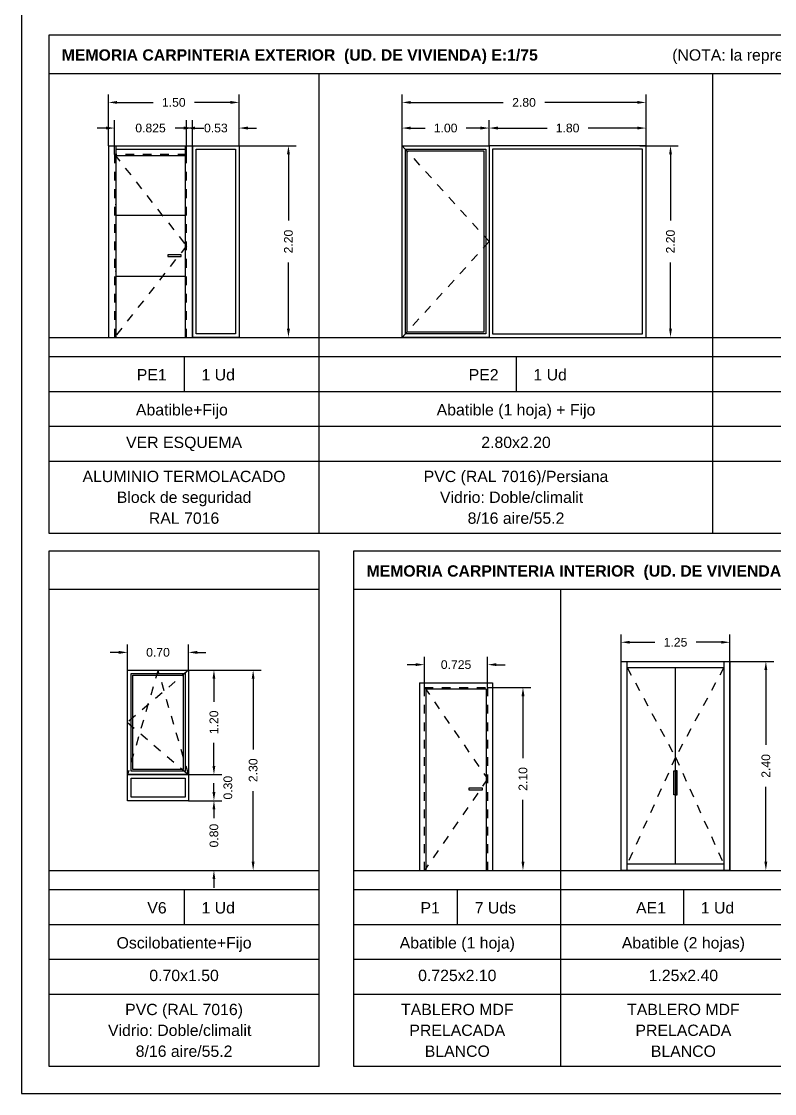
# Model space of a CAD drawing. Header units: millimetres. Extents: x 441156 to 441653, y 4514887 to 4515266.
# Drawn here: x 441605.22 to 441613.87, y 4515196.28 to 4515208.58 of the extents above; entities that cross this region are included whole.
import ezdxf
from ezdxf.enums import TextEntityAlignment as Align

# ---------------------------------------------------------------- set-up
doc = ezdxf.new("R2010")
doc.units = ezdxf.units.MM
doc.linetypes.add('CONTINUA', pattern=[0])
doc.linetypes.add('RAYITAS', pattern=[0.375, 0.25, -0.125])
for name, color, linetype in [('01_alzado', 5, 'CONTINUA'), ('01_cotas', 254, 'Continuous'), ('01_pilares primera', 6, 'Continuous'), ('01_sanitarios', 250, 'Continuous'), ('01_tabiques', 3, 'Continuous'), ('01_texto cartela', 5, 'Continuous'), ('01_ventanas', 2, 'Continuous'), ('CARTELA', 4, 'Continuous'), ('COTAS', 251, 'Continuous'), ('DIVISION', 5, 'Continuous')]:
    doc.layers.add(name, color=color, linetype=linetype)
doc.layers.add('01_cartela', color=6, linetype='Continuous', plot=False)
doc.styles.add('Estilo1', font='swissel.ttf')
doc.styles.add('NIEVES2', font='sanss___.ttf')
doc.styles.add('NIEVES3', font='swisseb.ttf')
doc.styles.add('ROMANS', font='romans')
doc.dimstyles.new('DECIMAL-50', dxfattribs={"dimtxt": 0.08, "dimasz": 0.15, "dimexe": 0.09, "dimexo": 0, "dimgap": 0.09, "dimtad": 0, "dimzin": 0, "dimdsep": 46, "dimtxsty": 'ROMANS', "dimcen": 0.09, "dimclrt": 6, "dimadec": 0, "dimazin": 0, "dimtfac": 1.38, "dimtix": 1, "dimtofl": 0, "dimtmove": 2, "dimatfit": 3, "dimldrblk": 'OBLIQUE', "dimfxl": 1, "dimtolj": 1, "dimtzin": 0, "dimarcsym": 0})

# ---------------------------------------------------------------- blocks, each defined once
blk = doc.blocks.new('*D678')
at = {"layer": '01_cotas', "color": 0, "linetype": 'CONTINUA', "lineweight": -2, "transparency": 16777216}
for p, q in [((441610.575, 4515200.939), (441611.071, 4515200.939)), ((441610.575, 4515198.839), (441611.071, 4515198.839))]:
    blk.add_line(p, q, dxfattribs=at)
at = {"layer": '01_cotas', "color": 0, "lineweight": -2, "transparency": 16777216}
for p, q in [((441610.981, 4515200.839), (441610.981, 4515200.129)), ((441610.981, 4515198.939), (441610.981, 4515199.649))]:
    blk.add_line(p, q, dxfattribs=at)
at = {"layer": '01_cotas', "color": 0, "transparency": 16777216}
for points in [[(441610.964, 4515200.839), (441610.998, 4515200.839), (441610.981, 4515200.939)], [(441610.964, 4515198.939), (441610.998, 4515198.939), (441610.981, 4515198.839)]]:
    blk.add_solid(points, dxfattribs=at)
at = {"layer": '01_cotas', "color": 7, "transparency": 16777216, "insert": (441610.981, 4515199.889), "char_height": 0.1, "attachment_point": 5, "rotation": 90, "style": 'Estilo1'}
blk.add_mtext('\\A1;2.10', dxfattribs=at)
blk = doc.blocks.new('*D691')
at = {"layer": '01_cotas', "color": 0, "linetype": 'CONTINUA', "lineweight": -2, "transparency": 16777216}
for p, q in [((441607.142, 4515201.139), (441607.524, 4515201.139)), ((441607.142, 4515199.939), (441607.524, 4515199.939))]:
    blk.add_line(p, q, dxfattribs=at)
at = {"layer": '01_cotas', "color": 0, "lineweight": -2, "transparency": 16777216}
for p, q in [((441607.434, 4515201.039), (441607.434, 4515200.776)), ((441607.434, 4515200.039), (441607.434, 4515200.303))]:
    blk.add_line(p, q, dxfattribs=at)
at = {"layer": '01_cotas', "color": 0, "transparency": 16777216}
for points in [[(441607.417, 4515201.039), (441607.45, 4515201.039), (441607.434, 4515201.139)], [(441607.417, 4515200.039), (441607.45, 4515200.039), (441607.434, 4515199.939)]]:
    blk.add_solid(points, dxfattribs=at)
at = {"layer": '01_cotas', "color": 7, "transparency": 16777216, "insert": (441607.434, 4515200.539), "char_height": 0.1, "attachment_point": 5, "rotation": 90, "style": 'Estilo1'}
blk.add_mtext('\\A1;1.20', dxfattribs=at)
blk = doc.blocks.new('*D692')
at = {"layer": '01_cotas', "color": 0, "lineweight": -2, "transparency": 16777216}
for p, q in [((441607.434, 4515200.039), (441607.434, 4515200.139)), ((441607.434, 4515199.539), (441607.434, 4515199.439))]:
    blk.add_line(p, q, dxfattribs=at)
at = {"layer": '01_cotas', "color": 0, "linetype": 'CONTINUA', "lineweight": -2, "transparency": 16777216}
for p, q in [((441607.142, 4515199.939), (441607.524, 4515199.939)), ((441607.142, 4515199.639), (441607.524, 4515199.639))]:
    blk.add_line(p, q, dxfattribs=at)
at = {"layer": '01_cotas', "color": 0, "transparency": 16777216}
for points in [[(441607.417, 4515200.039), (441607.45, 4515200.039), (441607.434, 4515199.939)], [(441607.417, 4515199.539), (441607.45, 4515199.539), (441607.434, 4515199.639)]]:
    blk.add_solid(points, dxfattribs=at)
at = {"layer": '01_cotas', "color": 7, "transparency": 16777216, "insert": (441607.594, 4515199.789), "char_height": 0.1, "attachment_point": 5, "rotation": 90, "style": 'Estilo1'}
blk.add_mtext('\\A1;0.30', dxfattribs=at)
blk = doc.blocks.new('*D693')
at = {"layer": '01_cotas', "color": 0, "lineweight": -2, "transparency": 16777216}
for p, q in [((441607.434, 4515199.739), (441607.434, 4515199.839)), ((441607.434, 4515198.739), (441607.434, 4515198.639))]:
    blk.add_line(p, q, dxfattribs=at)
at = {"layer": '01_cotas', "color": 0, "linetype": 'CONTINUA', "lineweight": -2, "transparency": 16777216}
for p, q in [((441607.142, 4515199.639), (441607.524, 4515199.639)), ((441607.142, 4515198.839), (441607.524, 4515198.839))]:
    blk.add_line(p, q, dxfattribs=at)
at = {"layer": '01_cotas', "color": 0, "transparency": 16777216}
for points in [[(441607.417, 4515199.739), (441607.45, 4515199.739), (441607.434, 4515199.639)], [(441607.417, 4515198.739), (441607.45, 4515198.739), (441607.434, 4515198.839)]]:
    blk.add_solid(points, dxfattribs=at)
at = {"layer": '01_cotas', "color": 7, "transparency": 16777216, "insert": (441607.434, 4515199.239), "char_height": 0.1, "attachment_point": 5, "rotation": 90, "style": 'Estilo1'}
blk.add_mtext('\\A1;0.80', dxfattribs=at)
blk = doc.blocks.new('*D694')
at = {"layer": '01_cotas', "color": 0, "linetype": 'CONTINUA', "lineweight": -2, "transparency": 16777216}
for p, q in [((441606.442, 4515201.139), (441606.442, 4515201.432)), ((441607.142, 4515201.139), (441607.142, 4515201.432))]:
    blk.add_line(p, q, dxfattribs=at)
at = {"layer": '01_cotas', "color": 0, "lineweight": -2, "transparency": 16777216}
for p, q in [((441606.342, 4515201.342), (441606.242, 4515201.342)), ((441607.242, 4515201.342), (441607.342, 4515201.342))]:
    blk.add_line(p, q, dxfattribs=at)
at = {"layer": '01_cotas', "color": 0, "transparency": 16777216}
for points in [[(441606.342, 4515201.359), (441606.342, 4515201.325), (441606.442, 4515201.342)], [(441607.242, 4515201.359), (441607.242, 4515201.325), (441607.142, 4515201.342)]]:
    blk.add_solid(points, dxfattribs=at)
at = {"layer": '01_cotas', "color": 7, "transparency": 16777216, "insert": (441606.792, 4515201.342), "char_height": 0.1, "attachment_point": 5, "style": 'Estilo1'}
blk.add_mtext('\\A1;0.70', dxfattribs=at)
blk = doc.blocks.new('*D695')
at = {"layer": '01_cotas', "color": 0, "linetype": 'CONTINUA', "lineweight": -2, "transparency": 16777216}
for p, q in [((441607.26, 4515201.139), (441607.974, 4515201.139)), ((441607.17, 4515198.839), (441607.974, 4515198.839))]:
    blk.add_line(p, q, dxfattribs=at)
at = {"layer": '01_cotas', "color": 0, "lineweight": -2, "transparency": 16777216}
for p, q in [((441607.884, 4515201.039), (441607.884, 4515200.229)), ((441607.884, 4515198.939), (441607.884, 4515199.749))]:
    blk.add_line(p, q, dxfattribs=at)
at = {"layer": '01_cotas', "color": 0, "transparency": 16777216}
for points in [[(441607.867, 4515201.039), (441607.9, 4515201.039), (441607.884, 4515201.139)], [(441607.867, 4515198.939), (441607.9, 4515198.939), (441607.884, 4515198.839)]]:
    blk.add_solid(points, dxfattribs=at)
at = {"layer": '01_cotas', "color": 7, "transparency": 16777216, "insert": (441607.884, 4515199.989), "char_height": 0.1, "attachment_point": 5, "rotation": 90, "style": 'Estilo1'}
blk.add_mtext('\\A1;2.30', dxfattribs=at)
blk = doc.blocks.new('*D715')
at = {"layer": '01_cotas', "color": 0, "linetype": 'CONTINUA', "lineweight": -2, "transparency": 16777216}
for p, q in [((441609.85, 4515200.939), (441609.85, 4515201.291)), ((441610.575, 4515200.939), (441610.575, 4515201.291))]:
    blk.add_line(p, q, dxfattribs=at)
at = {"layer": '01_cotas', "color": 0, "lineweight": -2, "transparency": 16777216}
for p, q in [((441609.75, 4515201.201), (441609.65, 4515201.201)), ((441610.675, 4515201.201), (441610.775, 4515201.201))]:
    blk.add_line(p, q, dxfattribs=at)
at = {"layer": '01_cotas', "color": 0, "transparency": 16777216}
for points in [[(441609.75, 4515201.218), (441609.75, 4515201.185), (441609.85, 4515201.201)], [(441610.675, 4515201.218), (441610.675, 4515201.185), (441610.575, 4515201.201)]]:
    blk.add_solid(points, dxfattribs=at)
at = {"layer": '01_cotas', "color": 7, "transparency": 16777216, "insert": (441610.213, 4515201.201), "char_height": 0.1, "attachment_point": 5, "style": 'Estilo1'}
blk.add_mtext('\\A1;0.725', dxfattribs=at)
blk = doc.blocks.new('*D696')
at = {"layer": '01_cotas', "color": 0, "linetype": 'CONTINUA', "lineweight": -2, "transparency": 16777216}
for p, q in [((441612.107, 4515201.169), (441612.107, 4515201.548)), ((441613.357, 4515201.169), (441613.357, 4515201.548))]:
    blk.add_line(p, q, dxfattribs=at)
at = {"layer": '01_cotas', "color": 0, "lineweight": -2, "transparency": 16777216}
for p, q in [((441612.207, 4515201.458), (441612.496, 4515201.458)), ((441613.257, 4515201.458), (441612.969, 4515201.458))]:
    blk.add_line(p, q, dxfattribs=at)
at = {"layer": '01_cotas', "color": 0, "transparency": 16777216}
for points in [[(441612.207, 4515201.475), (441612.207, 4515201.442), (441612.107, 4515201.458)], [(441613.257, 4515201.475), (441613.257, 4515201.442), (441613.357, 4515201.458)]]:
    blk.add_solid(points, dxfattribs=at)
at = {"layer": '01_cotas', "color": 7, "transparency": 16777216, "insert": (441612.732, 4515201.458), "char_height": 0.1, "attachment_point": 5, "style": 'Estilo1'}
blk.add_mtext('\\A1;1.25', dxfattribs=at)
blk = doc.blocks.new('*D707')
at = {"layer": '01_cotas', "color": 0, "linetype": 'CONTINUA', "lineweight": -2, "transparency": 16777216}
for p, q in [((441609.593, 4515207.158), (441609.593, 4515207.745)), ((441612.393, 4515207.158), (441612.393, 4515207.745))]:
    blk.add_line(p, q, dxfattribs=at)
at = {"layer": '01_cotas', "color": 0, "lineweight": -2, "transparency": 16777216}
for p, q in [((441609.693, 4515207.655), (441610.753, 4515207.655)), ((441612.293, 4515207.655), (441611.233, 4515207.655))]:
    blk.add_line(p, q, dxfattribs=at)
at = {"layer": '01_cotas', "color": 0, "transparency": 16777216}
for points in [[(441609.693, 4515207.672), (441609.693, 4515207.639), (441609.593, 4515207.655)], [(441612.293, 4515207.672), (441612.293, 4515207.639), (441612.393, 4515207.655)]]:
    blk.add_solid(points, dxfattribs=at)
at = {"layer": '01_cotas', "color": 7, "transparency": 16777216, "insert": (441610.993, 4515207.655), "char_height": 0.1, "attachment_point": 5, "style": 'Estilo1'}
blk.add_mtext('\\A1;2.80', dxfattribs=at)
blk = doc.blocks.new('*D708')
at = {"layer": '01_cotas', "color": 0, "linetype": 'CONTINUA', "lineweight": -2, "transparency": 16777216}
for p, q in [((441610.593, 4515207.158), (441610.593, 4515207.451)), ((441612.393, 4515207.158), (441612.393, 4515207.451))]:
    blk.add_line(p, q, dxfattribs=at)
at = {"layer": '01_cotas', "color": 0, "lineweight": -2, "transparency": 16777216}
for p, q in [((441610.693, 4515207.361), (441611.257, 4515207.361)), ((441612.293, 4515207.361), (441611.729, 4515207.361))]:
    blk.add_line(p, q, dxfattribs=at)
at = {"layer": '01_cotas', "color": 0, "transparency": 16777216}
for points in [[(441610.693, 4515207.378), (441610.693, 4515207.344), (441610.593, 4515207.361)], [(441612.293, 4515207.378), (441612.293, 4515207.344), (441612.393, 4515207.361)]]:
    blk.add_solid(points, dxfattribs=at)
at = {"layer": '01_cotas', "color": 7, "transparency": 16777216, "insert": (441611.493, 4515207.361), "char_height": 0.1, "attachment_point": 5, "style": 'Estilo1'}
blk.add_mtext('\\A1;1.80', dxfattribs=at)
blk = doc.blocks.new('*D709')
at = {"layer": '01_cotas', "color": 0, "linetype": 'CONTINUA', "lineweight": -2, "transparency": 16777216}
for p, q in [((441612.323, 4515207.158), (441612.764, 4515207.158)), ((441612.323, 4515204.958), (441612.764, 4515204.958))]:
    blk.add_line(p, q, dxfattribs=at)
at = {"layer": '01_cotas', "color": 0, "lineweight": -2, "transparency": 16777216}
for p, q in [((441612.674, 4515207.058), (441612.674, 4515206.298)), ((441612.674, 4515205.058), (441612.674, 4515205.818))]:
    blk.add_line(p, q, dxfattribs=at)
at = {"layer": '01_cotas', "color": 0, "transparency": 16777216}
for points in [[(441612.658, 4515207.058), (441612.691, 4515207.058), (441612.674, 4515207.158)], [(441612.658, 4515205.058), (441612.691, 4515205.058), (441612.674, 4515204.958)]]:
    blk.add_solid(points, dxfattribs=at)
at = {"layer": '01_cotas', "color": 7, "transparency": 16777216, "insert": (441612.674, 4515206.058), "char_height": 0.1, "attachment_point": 5, "rotation": 90, "style": 'Estilo1'}
blk.add_mtext('\\A1;2.20', dxfattribs=at)
blk = doc.blocks.new('*D710')
at = {"layer": '01_cotas', "color": 0, "linetype": 'CONTINUA', "lineweight": -2, "transparency": 16777216}
for p, q in [((441609.593, 4515207.158), (441609.593, 4515207.451)), ((441610.593, 4515207.158), (441610.593, 4515207.451))]:
    blk.add_line(p, q, dxfattribs=at)
at = {"layer": '01_cotas', "color": 0, "lineweight": -2, "transparency": 16777216}
for p, q in [((441609.693, 4515207.361), (441609.857, 4515207.361)), ((441610.493, 4515207.361), (441610.329, 4515207.361))]:
    blk.add_line(p, q, dxfattribs=at)
at = {"layer": '01_cotas', "color": 0, "transparency": 16777216}
for points in [[(441609.693, 4515207.378), (441609.693, 4515207.344), (441609.593, 4515207.361)], [(441610.493, 4515207.378), (441610.493, 4515207.344), (441610.593, 4515207.361)]]:
    blk.add_solid(points, dxfattribs=at)
at = {"layer": '01_cotas', "color": 7, "transparency": 16777216, "insert": (441610.093, 4515207.361), "char_height": 0.1, "attachment_point": 5, "style": 'Estilo1'}
blk.add_mtext('\\A1;1.00', dxfattribs=at)
blk = doc.blocks.new('*D666')
at = {"layer": '01_cotas', "color": 0, "linetype": 'CONTINUA', "lineweight": -2, "transparency": 16777216}
for p, q in [((441613.357, 4515201.239), (441613.859, 4515201.239)), ((441613.357, 4515198.839), (441613.859, 4515198.839))]:
    blk.add_line(p, q, dxfattribs=at)
at = {"layer": '01_cotas', "color": 0, "lineweight": -2, "transparency": 16777216}
for p, q in [((441613.769, 4515201.139), (441613.769, 4515200.279)), ((441613.769, 4515198.939), (441613.769, 4515199.799))]:
    blk.add_line(p, q, dxfattribs=at)
at = {"layer": '01_cotas', "color": 0, "transparency": 16777216}
for points in [[(441613.752, 4515201.139), (441613.785, 4515201.139), (441613.769, 4515201.239)], [(441613.752, 4515198.939), (441613.785, 4515198.939), (441613.769, 4515198.839)]]:
    blk.add_solid(points, dxfattribs=at)
at = {"layer": '01_cotas', "color": 7, "transparency": 16777216, "insert": (441613.769, 4515200.039), "char_height": 0.1, "attachment_point": 5, "rotation": 90, "style": 'Estilo1'}
blk.add_mtext('\\A1;2.40', dxfattribs=at)
blk = doc.blocks.new('*D795')
at = {"layer": '01_cotas', "color": 0, "linetype": 'CONTINUA', "lineweight": -2, "transparency": 16777216}
for p, q in [((441606.293, 4515207.058), (441606.293, 4515207.451)), ((441607.118, 4515207.058), (441607.118, 4515207.451))]:
    blk.add_line(p, q, dxfattribs=at)
at = {"layer": '01_cotas', "color": 0, "lineweight": -2, "transparency": 16777216}
for p, q in [((441606.193, 4515207.361), (441606.093, 4515207.361)), ((441607.218, 4515207.361), (441607.318, 4515207.361))]:
    blk.add_line(p, q, dxfattribs=at)
at = {"layer": '01_cotas', "color": 0, "transparency": 16777216}
for points in [[(441606.193, 4515207.378), (441606.193, 4515207.344), (441606.293, 4515207.361)], [(441607.218, 4515207.378), (441607.218, 4515207.344), (441607.118, 4515207.361)]]:
    blk.add_solid(points, dxfattribs=at)
at = {"layer": '01_cotas', "color": 7, "transparency": 16777216, "insert": (441606.706, 4515207.361), "char_height": 0.1, "attachment_point": 5, "style": 'Estilo1'}
blk.add_mtext('\\A1;0.825', dxfattribs=at)
blk = doc.blocks.new('*D796')
at = {"layer": '01_cotas', "color": 0, "linetype": 'CONTINUA', "lineweight": -2, "transparency": 16777216}
for p, q in [((441607.723, 4515207.158), (441608.379, 4515207.158)), ((441607.723, 4515204.958), (441608.379, 4515204.958))]:
    blk.add_line(p, q, dxfattribs=at)
at = {"layer": '01_cotas', "color": 0, "lineweight": -2, "transparency": 16777216}
for p, q in [((441608.289, 4515207.058), (441608.289, 4515206.298)), ((441608.289, 4515205.058), (441608.289, 4515205.818))]:
    blk.add_line(p, q, dxfattribs=at)
at = {"layer": '01_cotas', "color": 0, "transparency": 16777216}
for points in [[(441608.272, 4515207.058), (441608.306, 4515207.058), (441608.289, 4515207.158)], [(441608.272, 4515205.058), (441608.306, 4515205.058), (441608.289, 4515204.958)]]:
    blk.add_solid(points, dxfattribs=at)
at = {"layer": '01_cotas', "color": 7, "transparency": 16777216, "insert": (441608.289, 4515206.058), "char_height": 0.1, "attachment_point": 5, "rotation": 90, "style": 'Estilo1'}
blk.add_mtext('\\A1;2.20', dxfattribs=at)
blk = doc.blocks.new('*D797')
at = {"layer": '01_cotas', "color": 0, "linetype": 'CONTINUA', "lineweight": -2, "transparency": 16777216}
for p, q in [((441606.223, 4515207.158), (441606.223, 4515207.745)), ((441607.723, 4515207.158), (441607.723, 4515207.745))]:
    blk.add_line(p, q, dxfattribs=at)
at = {"layer": '01_cotas', "color": 0, "lineweight": -2, "transparency": 16777216}
for p, q in [((441606.323, 4515207.655), (441606.737, 4515207.655)), ((441607.623, 4515207.655), (441607.209, 4515207.655))]:
    blk.add_line(p, q, dxfattribs=at)
at = {"layer": '01_cotas', "color": 0, "transparency": 16777216}
for points in [[(441606.323, 4515207.672), (441606.323, 4515207.639), (441606.223, 4515207.655)], [(441607.623, 4515207.672), (441607.623, 4515207.639), (441607.723, 4515207.655)]]:
    blk.add_solid(points, dxfattribs=at)
at = {"layer": '01_cotas', "color": 7, "transparency": 16777216, "insert": (441606.973, 4515207.655), "char_height": 0.1, "attachment_point": 5, "style": 'Estilo1'}
blk.add_mtext('\\A1;1.50', dxfattribs=at)
blk = doc.blocks.new('*D798')
at = {"layer": '01_cotas', "color": 0, "linetype": 'CONTINUA', "lineweight": -2, "transparency": 16777216}
for p, q in [((441607.188, 4515207.158), (441607.188, 4515207.451)), ((441607.723, 4515207.158), (441607.723, 4515207.451))]:
    blk.add_line(p, q, dxfattribs=at)
at = {"layer": '01_cotas', "color": 0, "lineweight": -2, "transparency": 16777216}
for p, q in [((441607.088, 4515207.361), (441606.988, 4515207.361)), ((441607.823, 4515207.361), (441607.923, 4515207.361))]:
    blk.add_line(p, q, dxfattribs=at)
at = {"layer": '01_cotas', "color": 0, "transparency": 16777216}
for points in [[(441607.088, 4515207.378), (441607.088, 4515207.344), (441607.188, 4515207.361)], [(441607.823, 4515207.378), (441607.823, 4515207.344), (441607.723, 4515207.361)]]:
    blk.add_solid(points, dxfattribs=at)
at = {"layer": '01_cotas', "color": 7, "transparency": 16777216, "insert": (441607.456, 4515207.361), "char_height": 0.1, "attachment_point": 5, "style": 'Estilo1'}
blk.add_mtext('\\A1;0.53', dxfattribs=at)

msp = doc.modelspace()

# ---------------------------------------------------------------- linework, layer by layer
at = {"layer": '01_alzado'}
for p, q in [((441606.223, 4515207.158), (441607.188, 4515207.158)), ((441606.223, 4515207.158), (441606.223, 4515204.958)), ((441606.308, 4515207.158), (441606.308, 4515204.958)), ((441607.103, 4515207.113), (441606.308, 4515207.113)), ((441607.103, 4515207.158), (441607.103, 4515204.958)), ((441607.188, 4515207.158), (441607.188, 4515204.958)), ((441607.103, 4515207.043), (441606.308, 4515207.043)), ((441607.103, 4515206.358), (441606.308, 4515206.358)), ((441607.103, 4515205.658), (441606.308, 4515205.658)), ((441612.177, 4515198.839), (441612.177, 4515201.239)), ((441612.177, 4515201.169), (441613.287, 4515201.169)), ((441612.732, 4515198.909), (441612.732, 4515201.169)), ((441613.287, 4515201.239), (441613.287, 4515198.839)), ((441613.357, 4515198.839), (441613.357, 4515201.239)), ((441609.795, 4515200.994), (441610.63, 4515200.994)), ((441609.795, 4515200.994), (441609.795, 4515198.839)), ((441609.865, 4515200.924), (441610.56, 4515200.924)), ((441609.865, 4515200.924), (441609.865, 4515198.839)), ((441610.56, 4515200.924), (441610.56, 4515198.839)), ((441610.63, 4515200.994), (441610.63, 4515198.839)), ((441613.287, 4515198.909), (441612.177, 4515198.909))]:
    msp.add_line(p, q, dxfattribs=at)
at = {"layer": '01_alzado', "color": 5}
for points in [[(441607.188, 4515207.158), (441607.723, 4515207.158), (441607.723, 4515204.958), (441607.188, 4515204.958)], [(441606.442, 4515201.139), (441607.142, 4515201.139), (441607.142, 4515199.939), (441606.442, 4515199.939)], [(441606.442, 4515199.939), (441607.142, 4515199.939), (441607.142, 4515199.639), (441606.442, 4515199.639)]]:
    msp.add_lwpolyline(points, close=True, dxfattribs=at)
at = {"layer": '01_alzado'}
for points in [[(441607.059, 4515205.885), (441607.059, 4515205.904), (441606.903, 4515205.904), (441606.903, 4515205.885)], [(441612.107, 4515201.239), (441613.357, 4515201.239), (441613.357, 4515198.839), (441612.107, 4515198.839)], [(441612.713, 4515199.983), (441612.732, 4515199.983), (441612.732, 4515199.707), (441612.713, 4515199.707)], [(441612.751, 4515199.983), (441612.732, 4515199.983), (441612.732, 4515199.707), (441612.751, 4515199.707)], [(441610.516, 4515199.766), (441610.516, 4515199.785), (441610.36, 4515199.785), (441610.36, 4515199.766)]]:
    msp.add_lwpolyline(points, close=True, dxfattribs=at)
at = {"layer": '01_cartela', "color": 1}
msp.add_lwpolyline([(441605.224, 4515217.813), (441605.224, 4515196.278), (441635.862, 4515196.278), (441635.862, 4515217.813)], close=True, dxfattribs=at)
at = {"layer": '01_sanitarios', "color": 5, "linetype": 'CONTINUA'}
for points in [[(441609.593, 4515207.158), (441610.593, 4515207.158), (441610.593, 4515204.958), (441609.593, 4515204.958)], [(441612.393, 4515207.158), (441610.593, 4515207.158), (441610.593, 4515204.958), (441612.393, 4515204.958)]]:
    msp.add_lwpolyline(points, close=True, dxfattribs=at)
at = {"layer": '01_tabiques'}
for p in [(441606.308, 4515206.482), (441606.308, 4515205.72)]:
    msp.add_point(p, dxfattribs=at)
at = {"layer": '01_ventanas', "color": 2}
for points in [[(441607.228, 4515207.118), (441607.683, 4515207.118), (441607.683, 4515204.998), (441607.228, 4515204.998)], [(441609.633, 4515207.118), (441610.553, 4515207.118), (441610.553, 4515204.998), (441609.633, 4515204.998)], [(441609.653, 4515207.098), (441610.533, 4515207.098), (441610.533, 4515205.018), (441609.653, 4515205.018)], [(441612.353, 4515207.118), (441610.633, 4515207.118), (441610.633, 4515204.998), (441612.353, 4515204.998)], [(441606.482, 4515201.099), (441607.102, 4515201.099), (441607.102, 4515199.979), (441606.482, 4515199.979)], [(441606.502, 4515201.079), (441607.082, 4515201.079), (441607.082, 4515199.999), (441606.502, 4515199.999)], [(441606.482, 4515199.899), (441607.102, 4515199.899), (441607.102, 4515199.679), (441606.482, 4515199.679)]]:
    msp.add_lwpolyline(points, close=True, dxfattribs=at)
at = {"layer": 'CARTELA', "color": 1}
for p, q in [((441605.542, 4515204.958), (441635.552, 4515204.958)), ((441605.542, 4515198.839), (441608.64, 4515198.839)), ((441609.04, 4515198.839), (441622.562, 4515198.839))]:
    msp.add_line(p, q, dxfattribs=at)
at = {"layer": 'COTAS', "color": 120, "linetype": 'RAYITAS', "ltscale": 0.25}
for points in [[(441609.593, 4515207.158), (441610.593, 4515206.058), (441609.593, 4515204.958)], [(441607.118, 4515204.958), (441607.118, 4515207.058), (441606.293, 4515207.058), (441606.293, 4515204.958)], [(441606.293, 4515207.058), (441607.118, 4515206.008), (441606.293, 4515204.958)], [(441612.177, 4515201.169), (441612.732, 4515200.139), (441612.177, 4515198.909)], [(441613.287, 4515201.169), (441612.732, 4515200.139), (441613.287, 4515198.909)], [(441607.142, 4515201.139), (441606.442, 4515200.539), (441607.142, 4515199.939), (441606.792, 4515201.139), (441606.442, 4515199.939)], [(441609.85, 4515198.839), (441609.85, 4515200.939), (441610.575, 4515200.939), (441610.575, 4515198.839)], [(441609.85, 4515200.939), (441610.575, 4515199.889), (441609.85, 4515198.839)]]:
    msp.add_lwpolyline(points, dxfattribs=at)
at = {"layer": 'DIVISION', "color": 5}
for p, q in [((441605.542, 4515202.707), (441605.542, 4515208.43)), ((441605.542, 4515208.43), (441635.552, 4515208.43)), ((441605.542, 4515207.989), (441635.552, 4515207.989)), ((441608.64, 4515202.707), (441608.64, 4515207.989)), ((441613.162, 4515202.707), (441613.162, 4515207.989)), ((441605.542, 4515204.738), (441635.552, 4515204.738)), ((441607.091, 4515204.738), (441607.091, 4515204.338)), ((441610.901, 4515204.738), (441610.901, 4515204.338)), ((441605.542, 4515204.338), (441635.552, 4515204.338)), ((441605.542, 4515203.938), (441635.552, 4515203.938)), ((441605.542, 4515203.538), (441635.552, 4515203.538)), ((441635.552, 4515202.707), (441605.542, 4515202.707)), ((441605.542, 4515196.588), (441605.542, 4515202.507)), ((441605.542, 4515202.507), (441608.64, 4515202.507)), ((441608.64, 4515196.588), (441608.64, 4515202.507)), ((441609.04, 4515202.507), (441622.562, 4515202.507)), ((441609.04, 4515196.588), (441609.04, 4515202.507)), ((441605.542, 4515202.066), (441608.64, 4515202.066)), ((441609.04, 4515202.066), (441622.562, 4515202.066)), ((441611.414, 4515196.588), (441611.414, 4515202.066)), ((441605.542, 4515198.619), (441608.64, 4515198.619)), ((441607.091, 4515198.619), (441607.091, 4515198.219)), ((441609.04, 4515198.619), (441622.562, 4515198.619)), ((441610.227, 4515198.619), (441610.227, 4515198.219)), ((441612.822, 4515198.619), (441612.822, 4515198.219)), ((441605.542, 4515198.219), (441608.64, 4515198.219)), ((441609.04, 4515198.219), (441611.414, 4515198.219)), ((441611.414, 4515198.219), (441622.562, 4515198.219)), ((441605.542, 4515197.819), (441608.64, 4515197.819)), ((441609.04, 4515197.819), (441622.562, 4515197.819)), ((441605.542, 4515197.419), (441608.64, 4515197.419)), ((441609.04, 4515197.419), (441622.562, 4515197.419)), ((441608.64, 4515196.588), (441605.542, 4515196.588)), ((441622.562, 4515196.588), (441609.04, 4515196.588))]:
    msp.add_line(p, q, dxfattribs=at)

# ---------------------------------------------------------------- texts
at = {"layer": '01_pilares primera', "color": 7, "style": 'NIEVES2'}
for s, p in [('1 Ud', (441607.291, 4515204.464)), ('1 Ud', (441611.101, 4515204.464)), ('1 Ud', (441607.291, 4515198.345)), ('7 Uds', (441610.427, 4515198.345)), ('1 Ud', (441613.022, 4515198.345))]:
    msp.add_text(s, height=0.13, dxfattribs=at).set_placement(p)
for s, p in [('PE1', (441606.891, 4515204.464)), ('PE2', (441610.701, 4515204.464)), ('V6', (441606.891, 4515198.345)), ('P1', (441610.027, 4515198.345)), ('AE1', (441612.622, 4515198.345))]:
    msp.add_text(s, height=0.13, dxfattribs=at).set_placement(p, align=Align.RIGHT)
at = {"layer": '01_texto cartela', "color": 5}
for s, style, p in [('MEMORIA CARPINTERIA EXTERIOR  (UD. DE VIVIENDA) E:1/75', 'NIEVES3', (441605.687, 4515208.135)), ('(NOTA: la representación gráfica de la carpintería está expresada desde el exterior)', 'NIEVES2', (441612.694, 4515208.135)), ('MEMORIA CARPINTERIA INTERIOR  (UD. DE VIVIENDA) E:1/75', 'NIEVES3', (441609.185, 4515202.212))]:
    msp.add_text(s, height=0.12967, dxfattribs=dict(at, style=style)).set_placement(p)
at = {"layer": 'DIVISION', "color": 5, "style": 'NIEVES2'}
for s, p in [('Abatible+Fijo ', (441607.091, 4515204.062)), ('Abatible (1 hoja) + Fijo', (441610.901, 4515204.062)), ('VER ESQUEMA', (441607.091, 4515203.688)), ('2.80x2.20', (441610.901, 4515203.688)), ('ALUMINIO TERMOLACADO', (441607.091, 4515203.297)), ('PVC (RAL 7016)/Persiana', (441610.901, 4515203.297)), ('Block de seguridad', (441607.091, 4515203.058)), ('Vidrio: Doble/climalit  ', (441610.901, 4515203.058)), ('RAL 7016', (441607.091, 4515202.818)), ('8/16 aire/55.2', (441610.901, 4515202.818)), ('Oscilobatiente+Fijo', (441607.091, 4515197.943)), ('Abatible (1 hoja)', (441610.227, 4515197.943)), ('Abatible (2 hojas)', (441612.822, 4515197.943)), ('0.70x1.50', (441607.091, 4515197.569)), ('0.725x2.10', (441610.227, 4515197.569)), ('1.25x2.40', (441612.822, 4515197.569)), ('PVC (RAL 7016)', (441607.091, 4515197.178)), ('TABLERO MDF', (441610.227, 4515197.178)), ('TABLERO MDF', (441612.822, 4515197.178)), ('Vidrio: Doble/climalit  ', (441607.091, 4515196.939)), ('PRELACADA', (441610.227, 4515196.939)), ('PRELACADA', (441612.822, 4515196.939)), ('8/16 aire/55.2', (441607.091, 4515196.699)), ('BLANCO', (441610.227, 4515196.699)), ('BLANCO', (441612.822, 4515196.699))]:
    msp.add_text(s, height=0.13, dxfattribs=at).set_placement(p, align=Align.CENTER)

# ---------------------------------------------------------------- dimensions: what is measured, and where the dimension line sits
at = {"layer": '01_cotas'}
for base, p1, p2, angle, picture, middle in [((441606.223, 4515207.655), (441607.723, 4515207.158), (441606.223, 4515207.158), 180, '*D797', (441606.973, 4515207.655)), ((441609.593, 4515207.655), (441612.393, 4515207.158), (441609.593, 4515207.158), 180, '*D707', (441610.993, 4515207.655)), ((441607.72309, 4515207.36102), (441607.1881, 4515207.15825), (441607.72309, 4515207.15825), 0, '*D798', (441607.45559, 4515207.36102)), ((441609.593, 4515207.361), (441610.593, 4515207.158), (441609.593, 4515207.158), 180, '*D710', (441610.093, 4515207.361)), ((441610.593, 4515207.361), (441612.393, 4515207.158), (441610.593, 4515207.158), 180, '*D708', (441611.493, 4515207.361)), ((441608.289, 4515204.958), (441607.723, 4515207.158), (441607.723, 4515204.958), 90, '*D796', (441608.289, 4515206.058)), ((441612.674, 4515204.958), (441612.323, 4515207.158), (441612.323, 4515204.958), 90, '*D709', (441612.674, 4515206.058)), ((441606.442, 4515201.342), (441607.142, 4515201.139), (441606.442, 4515201.139), 180, '*D694', (441606.792, 4515201.342)), ((441613.769, 4515198.839), (441613.357, 4515201.239), (441613.357, 4515198.839), 90, '*D666', (441613.769, 4515200.039)), ((441607.434, 4515199.939), (441607.142, 4515201.139), (441607.142, 4515199.939), 90, '*D691', (441607.434, 4515200.539)), ((441607.884, 4515198.839), (441607.26, 4515201.139), (441607.17, 4515198.839), 90, '*D695', (441607.884, 4515199.989)), ((441610.981, 4515198.839), (441610.575, 4515200.939), (441610.575, 4515198.839), 90, '*D678', (441610.981, 4515199.889)), ((441607.434, 4515198.839), (441607.142, 4515199.639), (441607.142, 4515198.839), 90, '*D693', (441607.434, 4515199.239))]:
    dim = msp.add_linear_dim(base=base, p1=p1, p2=p2, angle=angle, dimstyle='DECIMAL-50', override={"dimtxt": 0.1, "dimasz": 0.1, "dimtxsty": 'Estilo1', "dimsah": 1, "dimclrt": 7, "dimfxl": 0.09, "dimarcsym": 2}, dxfattribs=at)
    dim.commit()
    dim.dimension.update_dxf_attribs({"geometry": picture, "text_midpoint": middle})
dim = msp.add_linear_dim(base=(441606.293, 4515207.361), p1=(441607.118, 4515207.058), p2=(441606.293, 4515207.058), angle=180, text='0.825', dimstyle='DECIMAL-50', override={"dimtxt": 0.1, "dimasz": 0.1, "dimtxsty": 'Estilo1', "dimsah": 1, "dimclrt": 7, "dimfxl": 0.09, "dimarcsym": 2}, dxfattribs=at)
dim.commit()
dim.dimension.update_dxf_attribs({"geometry": '*D795', "text_midpoint": (441606.706, 4515207.361)})
dim = msp.add_linear_dim(base=(441613.357, 4515201.458), p1=(441612.107, 4515201.169), p2=(441613.357, 4515201.169), dimstyle='DECIMAL-50', override={"dimtxt": 0.1, "dimasz": 0.1, "dimtxsty": 'Estilo1', "dimsah": 1, "dimclrt": 7, "dimfxl": 0.09, "dimarcsym": 2}, dxfattribs=at)
dim.commit()
dim.dimension.update_dxf_attribs({"geometry": '*D696', "text_midpoint": (441612.732, 4515201.458)})
dim = msp.add_linear_dim(base=(441610.575, 4515201.201), p1=(441609.85, 4515200.939), p2=(441610.575, 4515200.939), text='0.725', dimstyle='DECIMAL-50', override={"dimtxt": 0.1, "dimasz": 0.1, "dimtxsty": 'Estilo1', "dimsah": 1, "dimclrt": 7, "dimfxl": 0.09, "dimarcsym": 2}, dxfattribs=at)
dim.commit()
dim.dimension.update_dxf_attribs({"geometry": '*D715', "text_midpoint": (441610.213, 4515201.201)})
dim = msp.add_linear_dim(base=(441607.434, 4515199.639), p1=(441607.142, 4515199.939), p2=(441607.142, 4515199.639), angle=90, dimstyle='DECIMAL-50', override={"dimtxt": 0.1, "dimasz": 0.1, "dimtxsty": 'Estilo1', "dimsah": 1, "dimclrt": 7, "dimfxl": 0.09, "dimarcsym": 2}, dxfattribs=at)
dim.commit()
dim.dimension.update_dxf_attribs({"geometry": '*D692', "text_midpoint": (441607.594, 4515199.789), "dimtype": 160})

doc.saveas('drawing.dxf')
